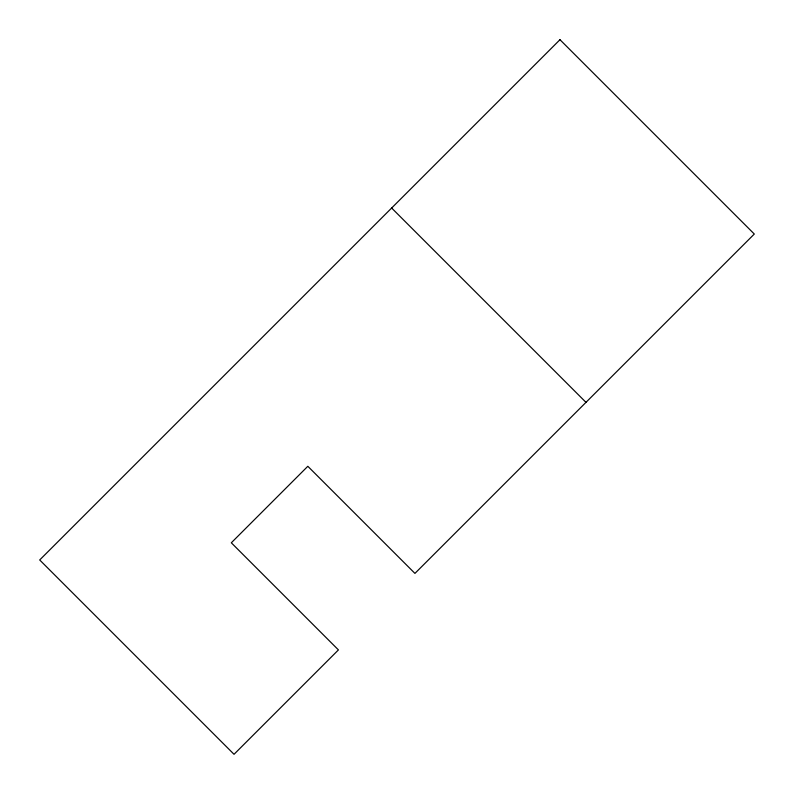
<?xml version="1.0" encoding="UTF-8"?>
<svg xmlns="http://www.w3.org/2000/svg" width="794" height="794" viewBox="0 0 794 794"><rect width="100%" height="100%" fill="white"/><g stroke="black" fill="none" stroke-linecap="round" stroke-linejoin="round"><path stroke-width="1.19" d="M391.641 208.018L585.982 402.36M559.969 39.7L39.7 559.969L234.032 754.3L338.433 649.909L231.312 542.788L307.824 466.286L414.934 573.397L754.3 234.032L559.969 39.7"/></g></svg>
